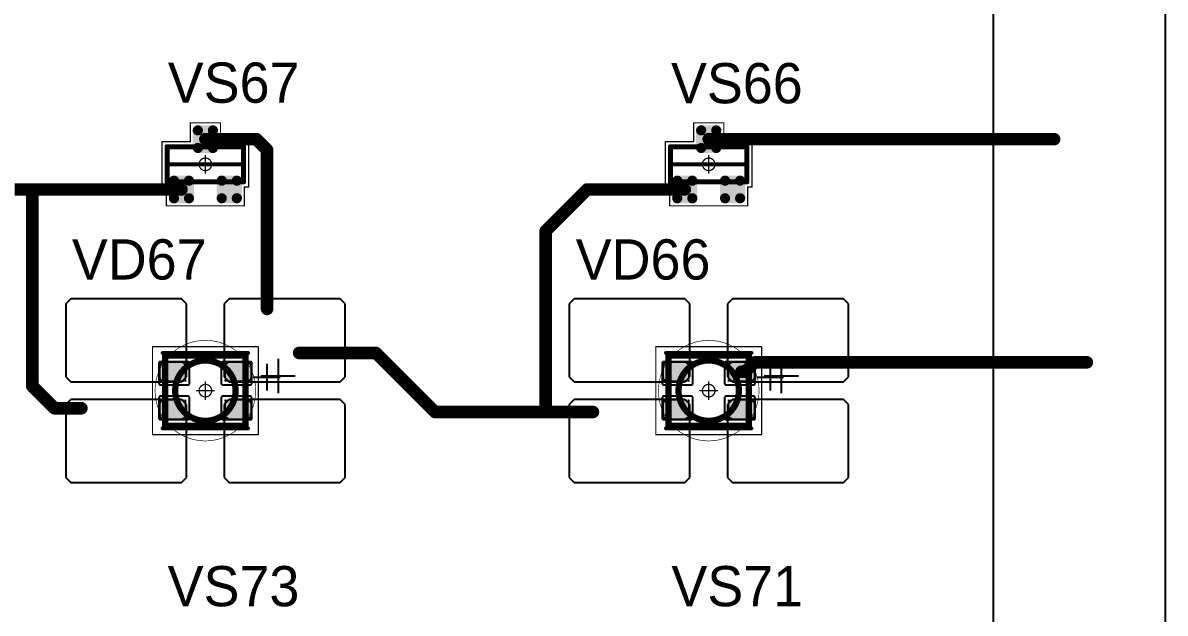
# Model space of a CAD drawing. Header units: millimetres. Extents: x 0 to 400, y 0 to 514.
# Drawn here: x 272.75 to 318.14, y 403.65 to 427.13 of the extents above; entities that cross this region are included whole.
import ezdxf

# ---------------------------------------------------------------- set-up
doc = ezdxf.new("R2010")
doc.units = ezdxf.units.MM
for name, color, linetype in [('Mechanical13', 56, 'Continuous'), ('Mechanical15', 56, 'Continuous'), ('Mechanical2', 216, 'Continuous'), ('TopLayer', 1, 'Continuous'), ('TopOverlay', 2, 'Continuous'), ('TopPaste', 8, 'Continuous'), ('TopSolder', 216, 'Continuous')]:
    doc.layers.add(name, color=color, linetype=linetype)

# ---------------------------------------------------------------- blocks, each defined once
blk = doc.blocks.new('SOT23_115')
at = {"layer": 'Mechanical13', "const_width": 0.2}
for points in [[(-0.7, 1.52), (0.7, 1.52)], [(-0.7, 1.52), (-0.7, -1.52)], [(0.7, 1.52), (0.7, -1.52)], [(-0.7, -1.52), (0.7, -1.52)]]:
    blk.add_lwpolyline(points, dxfattribs=at)
at = {"layer": 'Mechanical13', "const_width": 0.1}
for points in [[(-0.75, 1.52, 1), (-0.65, 1.52, 1)], [(-0.75, 1.52, 1), (-0.65, 1.52, 1)], [(0.65, 1.52, 1), (0.75, 1.52, 1)], [(0.65, 1.52, 1), (0.75, 1.52, 1)], [(-0.75, -1.52, 1), (-0.65, -1.52, 1)], [(-0.75, -1.52, 1), (-0.65, -1.52, 1)], [(0.65, -1.52, 1), (0.75, -1.52, 1)], [(0.65, -1.52, 1), (0.75, -1.52, 1)]]:
    blk.add_lwpolyline(points, format="xyb", close=True, dxfattribs=at)
at = {"layer": 'Mechanical15', "const_width": 0.05}
for points in [[(-1.65, 1.55), (-1.65, -1.55)], [(-1.65, 1.55), (-0.9, 1.55)], [(-0.9, 1.72), (-0.9, 1.55)], [(-0.9, 1.72), (0.9, 1.72)], [(0.9, 1.72), (0.9, 0.6)], [(0.9, 0.6), (1.65, 0.6)], [(1.65, 0.6), (1.65, -0.6)], [(-0.35, 0), (0.35, 0)], [(0, 0.35), (0, -0.35)], [(0.9, -0.6), (1.65, -0.6)], [(0.9, -0.6), (0.9, -1.72)], [(-1.65, -1.55), (-0.9, -1.55)], [(-0.9, -1.55), (-0.9, -1.72)], [(-0.9, -1.72), (0.9, -1.72)]]:
    blk.add_lwpolyline(points, dxfattribs=at)
at = {"layer": 'Mechanical15'}
for points, const_width in [([(-1.662, 1.55, 1), (-1.637, 1.55, 1)], 0.025), ([(-1.662, 1.55, 1), (-1.637, 1.55, 1)], 0.025), ([(-0.913, 1.72, 1), (-0.888, 1.72, 1)], 0.025), ([(-0.913, 1.72, 1), (-0.888, 1.72, 1)], 0.025), ([(-0.913, 1.55, 1), (-0.888, 1.55, 1)], 0.025), ([(-0.913, 1.55, 1), (-0.888, 1.55, 1)], 0.025), ([(0.888, 1.72, 1), (0.913, 1.72, 1)], 0.025), ([(0.888, 1.72, 1), (0.913, 1.72, 1)], 0.025), ([(0.888, 0.6, 1), (0.913, 0.6, 1)], 0.025), ([(0.888, 0.6, 1), (0.913, 0.6, 1)], 0.025), ([(1.637, 0.6, 1), (1.662, 0.6, 1)], 0.025), ([(1.637, 0.6, 1), (1.662, 0.6, 1)], 0.025), ([(-0.362, 0, 1), (-0.337, 0, 1)], 0.025), ([(0.25, 0, 1), (-0.25, 0, 1)], 0.05), ([(-0.262, 0, 1), (-0.238, 0, 1)], 0.025), ([(-0.012, 0.35, 1), (0.012, 0.35, 1)], 0.025), ([(0.238, 0, 1), (0.262, 0, 1)], 0.025), ([(0.337, 0, 1), (0.362, 0, 1)], 0.025), ([(-0.012, -0.35, 1), (0.012, -0.35, 1)], 0.025), ([(0.888, -0.6, 1), (0.913, -0.6, 1)], 0.025), ([(0.888, -0.6, 1), (0.913, -0.6, 1)], 0.025), ([(1.637, -0.6, 1), (1.662, -0.6, 1)], 0.025), ([(1.637, -0.6, 1), (1.662, -0.6, 1)], 0.025), ([(-1.662, -1.55, 1), (-1.637, -1.55, 1)], 0.025), ([(-1.662, -1.55, 1), (-1.637, -1.55, 1)], 0.025), ([(-0.913, -1.55, 1), (-0.888, -1.55, 1)], 0.025), ([(-0.913, -1.55, 1), (-0.888, -1.55, 1)], 0.025), ([(-0.913, -1.72, 1), (-0.888, -1.72, 1)], 0.025), ([(-0.913, -1.72, 1), (-0.888, -1.72, 1)], 0.025), ([(0.888, -1.72, 1), (0.913, -1.72, 1)], 0.025), ([(0.888, -1.72, 1), (0.913, -1.72, 1)], 0.025)]:
    blk.add_lwpolyline(points, format="xyb", close=True, dxfattribs=dict(at, const_width=const_width))
at = {"layer": 'TopLayer', "const_width": 0.1}
for points in [[(-1.4, 1.25, 1), (-1.3, 1.25, 1)], [(-0.7, 1.25, 1), (-0.6, 1.25, 1)], [(-1.4, 0.65, 1), (-1.3, 0.65, 1)], [(-0.7, 0.65, 1), (-0.6, 0.65, 1)], [(0.6, 0.3, 1), (0.7, 0.3, 1)], [(1.3, 0.3, 1), (1.4, 0.3, 1)], [(0.6, -0.3, 1), (0.7, -0.3, 1)], [(1.3, -0.3, 1), (1.4, -0.3, 1)], [(-1.4, -0.65, 1), (-1.3, -0.65, 1)], [(-0.7, -0.65, 1), (-0.6, -0.65, 1)], [(-1.4, -1.25, 1), (-1.3, -1.25, 1)], [(-0.7, -1.25, 1), (-0.6, -1.25, 1)]]:
    blk.add_lwpolyline(points, format="xyb", close=True, dxfattribs=at)
at = {"layer": 'TopLayer'}
for points in [[(-1.45, 1.25), (-1.45, 0.65), (-0.55, 1.25), (-0.55, 0.65)], [(-1.35, 1.35), (-1.35, 0.55), (-0.65, 1.35), (-0.65, 0.55)], [(0.55, 0.3), (0.55, -0.3), (1.45, 0.3), (1.45, -0.3)], [(0.65, 0.4), (0.65, -0.4), (1.35, 0.4), (1.35, -0.4)], [(-1.45, -0.65), (-1.45, -1.25), (-0.55, -0.65), (-0.55, -1.25)], [(-1.35, -0.55), (-1.35, -1.35), (-0.65, -0.55), (-0.65, -1.35)]]:
    blk.add_solid(points, dxfattribs=at)
at = {"layer": 'TopOverlay', "const_width": 0.15}
blk.add_lwpolyline([(0, 1.5), (0, -1.5)], dxfattribs=at)
at = {"layer": 'TopOverlay', "const_width": 0.075}
for points in [[(-0.038, 1.5, 1), (0.038, 1.5, 1)], [(-0.038, -1.5, 1), (0.038, -1.5, 1)]]:
    blk.add_lwpolyline(points, format="xyb", close=True, dxfattribs=at)
at = {"layer": 'TopPaste', "const_width": 0.075}
for points in [[(-1.387, 1.25, 1), (-1.313, 1.25, 1)], [(-0.687, 1.25, 1), (-0.613, 1.25, 1)], [(-1.387, 0.65, 1), (-1.313, 0.65, 1)], [(-0.687, 0.65, 1), (-0.613, 0.65, 1)], [(0.613, 0.3, 1), (0.687, 0.3, 1)], [(1.313, 0.3, 1), (1.387, 0.3, 1)], [(0.613, -0.3, 1), (0.687, -0.3, 1)], [(1.313, -0.3, 1), (1.387, -0.3, 1)], [(-1.387, -0.65, 1), (-1.313, -0.65, 1)], [(-0.687, -0.65, 1), (-0.613, -0.65, 1)], [(-1.387, -1.25, 1), (-1.313, -1.25, 1)], [(-0.687, -1.25, 1), (-0.613, -1.25, 1)]]:
    blk.add_lwpolyline(points, format="xyb", close=True, dxfattribs=at)
at = {"layer": 'TopPaste'}
for points in [[(-1.425, 1.25), (-1.425, 0.65), (-0.575, 1.25), (-0.575, 0.65)], [(-1.35, 1.325), (-1.35, 0.575), (-0.65, 1.325), (-0.65, 0.575)], [(0.575, 0.3), (0.575, -0.3), (1.425, 0.3), (1.425, -0.3)], [(0.65, 0.375), (0.65, -0.375), (1.35, 0.375), (1.35, -0.375)], [(-1.425, -0.65), (-1.425, -1.25), (-0.575, -0.65), (-0.575, -1.25)], [(-1.35, -0.575), (-1.35, -1.325), (-0.65, -0.575), (-0.65, -1.325)]]:
    blk.add_solid(points, dxfattribs=at)
at = {"layer": 'TopSolder', "const_width": 0.202}
for points in [[(-1.451, 1.25, 1), (-1.249, 1.25, 1)], [(-0.751, 1.25, 1), (-0.549, 1.25, 1)], [(-1.451, 0.65, 1), (-1.249, 0.65, 1)], [(-0.751, 0.65, 1), (-0.549, 0.65, 1)], [(0.549, 0.3, 1), (0.751, 0.3, 1)], [(1.249, 0.3, 1), (1.451, 0.3, 1)], [(-1.451, -0.65, 1), (-1.249, -0.65, 1)], [(-0.751, -0.65, 1), (-0.549, -0.65, 1)], [(0.549, -0.3, 1), (0.751, -0.3, 1)], [(1.249, -0.3, 1), (1.451, -0.3, 1)], [(-1.451, -1.25, 1), (-1.249, -1.25, 1)], [(-0.751, -1.25, 1), (-0.549, -1.25, 1)]]:
    blk.add_lwpolyline(points, format="xyb", close=True, dxfattribs=at)
at = {"layer": 'TopSolder'}
for points in [[(-1.35, 1.452), (-1.35, 0.448), (-0.65, 1.452), (-0.65, 0.448)], [(-1.552, 1.25), (-1.552, 0.65), (-0.448, 1.25), (-0.448, 0.65)], [(0.65, 0.502), (0.65, -0.502), (1.35, 0.502), (1.35, -0.502)], [(0.448, 0.3), (0.448, -0.3), (1.552, 0.3), (1.552, -0.3)], [(-1.35, -0.448), (-1.35, -1.452), (-0.65, -0.448), (-0.65, -1.452)], [(-1.552, -0.65), (-1.552, -1.25), (-0.448, -0.65), (-0.448, -1.25)]]:
    blk.add_solid(points, dxfattribs=at)
blk = doc.blocks.new('SOT23_116')
at = {"layer": 'Mechanical13', "const_width": 0.2}
for points in [[(-0.7, 1.52), (0.7, 1.52)], [(-0.7, 1.52), (-0.7, -1.52)], [(0.7, 1.52), (0.7, -1.52)], [(-0.7, -1.52), (0.7, -1.52)]]:
    blk.add_lwpolyline(points, dxfattribs=at)
at = {"layer": 'Mechanical13', "const_width": 0.1}
for points in [[(-0.75, 1.52, 1), (-0.65, 1.52, 1)], [(-0.75, 1.52, 1), (-0.65, 1.52, 1)], [(0.65, 1.52, 1), (0.75, 1.52, 1)], [(0.65, 1.52, 1), (0.75, 1.52, 1)], [(-0.75, -1.52, 1), (-0.65, -1.52, 1)], [(-0.75, -1.52, 1), (-0.65, -1.52, 1)], [(0.65, -1.52, 1), (0.75, -1.52, 1)], [(0.65, -1.52, 1), (0.75, -1.52, 1)]]:
    blk.add_lwpolyline(points, format="xyb", close=True, dxfattribs=at)
at = {"layer": 'Mechanical15', "const_width": 0.05}
for points in [[(-1.65, 1.55), (-1.65, -1.55)], [(-1.65, 1.55), (-0.9, 1.55)], [(-0.9, 1.72), (-0.9, 1.55)], [(-0.9, 1.72), (0.9, 1.72)], [(0.9, 1.72), (0.9, 0.6)], [(0.9, 0.6), (1.65, 0.6)], [(1.65, 0.6), (1.65, -0.6)], [(-0.35, 0), (0.35, 0)], [(0, 0.35), (0, -0.35)], [(0.9, -0.6), (1.65, -0.6)], [(0.9, -0.6), (0.9, -1.72)], [(-1.65, -1.55), (-0.9, -1.55)], [(-0.9, -1.55), (-0.9, -1.72)], [(-0.9, -1.72), (0.9, -1.72)]]:
    blk.add_lwpolyline(points, dxfattribs=at)
at = {"layer": 'Mechanical15'}
for points, const_width in [([(-1.662, 1.55, 1), (-1.637, 1.55, 1)], 0.025), ([(-1.662, 1.55, 1), (-1.637, 1.55, 1)], 0.025), ([(-0.913, 1.72, 1), (-0.888, 1.72, 1)], 0.025), ([(-0.913, 1.72, 1), (-0.888, 1.72, 1)], 0.025), ([(-0.913, 1.55, 1), (-0.888, 1.55, 1)], 0.025), ([(-0.913, 1.55, 1), (-0.888, 1.55, 1)], 0.025), ([(0.888, 1.72, 1), (0.913, 1.72, 1)], 0.025), ([(0.888, 1.72, 1), (0.913, 1.72, 1)], 0.025), ([(0.888, 0.6, 1), (0.913, 0.6, 1)], 0.025), ([(0.888, 0.6, 1), (0.913, 0.6, 1)], 0.025), ([(1.637, 0.6, 1), (1.662, 0.6, 1)], 0.025), ([(1.637, 0.6, 1), (1.662, 0.6, 1)], 0.025), ([(-0.362, 0, 1), (-0.337, 0, 1)], 0.025), ([(0.25, 0, 1), (-0.25, 0, 1)], 0.05), ([(-0.262, 0, 1), (-0.238, 0, 1)], 0.025), ([(-0.012, 0.35, 1), (0.012, 0.35, 1)], 0.025), ([(0.238, 0, 1), (0.262, 0, 1)], 0.025), ([(0.337, 0, 1), (0.362, 0, 1)], 0.025), ([(-0.012, -0.35, 1), (0.012, -0.35, 1)], 0.025), ([(0.888, -0.6, 1), (0.913, -0.6, 1)], 0.025), ([(0.888, -0.6, 1), (0.913, -0.6, 1)], 0.025), ([(1.637, -0.6, 1), (1.662, -0.6, 1)], 0.025), ([(1.637, -0.6, 1), (1.662, -0.6, 1)], 0.025), ([(-1.662, -1.55, 1), (-1.637, -1.55, 1)], 0.025), ([(-1.662, -1.55, 1), (-1.637, -1.55, 1)], 0.025), ([(-0.913, -1.55, 1), (-0.888, -1.55, 1)], 0.025), ([(-0.913, -1.55, 1), (-0.888, -1.55, 1)], 0.025), ([(-0.913, -1.72, 1), (-0.888, -1.72, 1)], 0.025), ([(-0.913, -1.72, 1), (-0.888, -1.72, 1)], 0.025), ([(0.888, -1.72, 1), (0.913, -1.72, 1)], 0.025), ([(0.888, -1.72, 1), (0.913, -1.72, 1)], 0.025)]:
    blk.add_lwpolyline(points, format="xyb", close=True, dxfattribs=dict(at, const_width=const_width))
at = {"layer": 'TopLayer', "const_width": 0.1}
for points in [[(-1.4, 1.25, 1), (-1.3, 1.25, 1)], [(-0.7, 1.25, 1), (-0.6, 1.25, 1)], [(-1.4, 0.65, 1), (-1.3, 0.65, 1)], [(-0.7, 0.65, 1), (-0.6, 0.65, 1)], [(0.6, 0.3, 1), (0.7, 0.3, 1)], [(1.3, 0.3, 1), (1.4, 0.3, 1)], [(0.6, -0.3, 1), (0.7, -0.3, 1)], [(1.3, -0.3, 1), (1.4, -0.3, 1)], [(-1.4, -0.65, 1), (-1.3, -0.65, 1)], [(-0.7, -0.65, 1), (-0.6, -0.65, 1)], [(-1.4, -1.25, 1), (-1.3, -1.25, 1)], [(-0.7, -1.25, 1), (-0.6, -1.25, 1)]]:
    blk.add_lwpolyline(points, format="xyb", close=True, dxfattribs=at)
at = {"layer": 'TopLayer'}
for points in [[(-1.45, 1.25), (-1.45, 0.65), (-0.55, 1.25), (-0.55, 0.65)], [(-1.35, 1.35), (-1.35, 0.55), (-0.65, 1.35), (-0.65, 0.55)], [(0.55, 0.3), (0.55, -0.3), (1.45, 0.3), (1.45, -0.3)], [(0.65, 0.4), (0.65, -0.4), (1.35, 0.4), (1.35, -0.4)], [(-1.45, -0.65), (-1.45, -1.25), (-0.55, -0.65), (-0.55, -1.25)], [(-1.35, -0.55), (-1.35, -1.35), (-0.65, -0.55), (-0.65, -1.35)]]:
    blk.add_solid(points, dxfattribs=at)
at = {"layer": 'TopOverlay', "const_width": 0.15}
blk.add_lwpolyline([(0, 1.5), (0, -1.5)], dxfattribs=at)
at = {"layer": 'TopOverlay', "const_width": 0.075}
for points in [[(-0.038, 1.5, 1), (0.038, 1.5, 1)], [(-0.038, -1.5, 1), (0.038, -1.5, 1)]]:
    blk.add_lwpolyline(points, format="xyb", close=True, dxfattribs=at)
at = {"layer": 'TopPaste', "const_width": 0.075}
for points in [[(-1.387, 1.25, 1), (-1.313, 1.25, 1)], [(-0.687, 1.25, 1), (-0.613, 1.25, 1)], [(-1.387, 0.65, 1), (-1.313, 0.65, 1)], [(-0.687, 0.65, 1), (-0.613, 0.65, 1)], [(0.613, 0.3, 1), (0.687, 0.3, 1)], [(1.313, 0.3, 1), (1.387, 0.3, 1)], [(0.613, -0.3, 1), (0.687, -0.3, 1)], [(1.313, -0.3, 1), (1.387, -0.3, 1)], [(-1.387, -0.65, 1), (-1.313, -0.65, 1)], [(-0.687, -0.65, 1), (-0.613, -0.65, 1)], [(-1.387, -1.25, 1), (-1.313, -1.25, 1)], [(-0.687, -1.25, 1), (-0.613, -1.25, 1)]]:
    blk.add_lwpolyline(points, format="xyb", close=True, dxfattribs=at)
at = {"layer": 'TopPaste'}
for points in [[(-1.425, 1.25), (-1.425, 0.65), (-0.575, 1.25), (-0.575, 0.65)], [(-1.35, 1.325), (-1.35, 0.575), (-0.65, 1.325), (-0.65, 0.575)], [(0.575, 0.3), (0.575, -0.3), (1.425, 0.3), (1.425, -0.3)], [(0.65, 0.375), (0.65, -0.375), (1.35, 0.375), (1.35, -0.375)], [(-1.425, -0.65), (-1.425, -1.25), (-0.575, -0.65), (-0.575, -1.25)], [(-1.35, -0.575), (-1.35, -1.325), (-0.65, -0.575), (-0.65, -1.325)]]:
    blk.add_solid(points, dxfattribs=at)
at = {"layer": 'TopSolder', "const_width": 0.202}
for points in [[(-1.451, 1.25, 1), (-1.249, 1.25, 1)], [(-0.751, 1.25, 1), (-0.549, 1.25, 1)], [(-1.451, 0.65, 1), (-1.249, 0.65, 1)], [(-0.751, 0.65, 1), (-0.549, 0.65, 1)], [(0.549, 0.3, 1), (0.751, 0.3, 1)], [(1.249, 0.3, 1), (1.451, 0.3, 1)], [(-1.451, -0.65, 1), (-1.249, -0.65, 1)], [(-0.751, -0.65, 1), (-0.549, -0.65, 1)], [(0.549, -0.3, 1), (0.751, -0.3, 1)], [(1.249, -0.3, 1), (1.451, -0.3, 1)], [(-1.451, -1.25, 1), (-1.249, -1.25, 1)], [(-0.751, -1.25, 1), (-0.549, -1.25, 1)]]:
    blk.add_lwpolyline(points, format="xyb", close=True, dxfattribs=at)
at = {"layer": 'TopSolder'}
for points in [[(-1.35, 1.452), (-1.35, 0.448), (-0.65, 1.452), (-0.65, 0.448)], [(-1.552, 1.25), (-1.552, 0.65), (-0.448, 1.25), (-0.448, 0.65)], [(0.65, 0.502), (0.65, -0.502), (1.35, 0.502), (1.35, -0.502)], [(0.448, 0.3), (0.448, -0.3), (1.552, 0.3), (1.552, -0.3)], [(-1.35, -0.448), (-1.35, -1.452), (-0.65, -0.448), (-0.65, -1.452)], [(-1.552, -0.65), (-1.552, -1.25), (-0.448, -0.65), (-0.448, -1.25)]]:
    blk.add_solid(points, dxfattribs=at)
blk = doc.blocks.new('E65F_288')
at = {"layer": 'Mechanical13'}
for p, q in [((2.441, 1.071), (2.441, 0)), ((1.905, 0.536), (2.976, 0.536))]:
    blk.add_line(p, q, dxfattribs=at)
at = {"layer": 'Mechanical13', "const_width": 0.25}
for points in [[(-1.6, -1.4), (-1.6, 1.4)], [(-1.6, 1.4), (1.6, 1.4)], [(1.6, -1.4), (1.6, 1.4)], [(-1.6, -1.4), (1.6, -1.4)]]:
    blk.add_lwpolyline(points, dxfattribs=at)
at = {"layer": 'Mechanical13'}
for points, const_width in [([(-1.663, 1.4, 1), (-1.538, 1.4, 1)], 0.125), ([(-1.663, 1.4, 1), (-1.538, 1.4, 1)], 0.125), ([(1.537, 1.4, 1), (1.662, 1.4, 1)], 0.125), ([(1.537, 1.4, 1), (1.662, 1.4, 1)], 0.125), ([(1.2, 0, 1), (-1.2, 0, 1)], 0.25), ([(-1.263, 0, 1), (-1.138, 0, 1)], 0.125), ([(1.137, 0, 1), (1.262, 0, 1)], 0.125), ([(-1.663, -1.4, 1), (-1.538, -1.4, 1)], 0.125), ([(-1.663, -1.4, 1), (-1.538, -1.4, 1)], 0.125), ([(1.537, -1.4, 1), (1.662, -1.4, 1)], 0.125), ([(1.537, -1.4, 1), (1.662, -1.4, 1)], 0.125)]:
    blk.add_lwpolyline(points, format="xyb", close=True, dxfattribs=dict(at, const_width=const_width))
at = {"layer": 'Mechanical15', "const_width": 0.05}
for points in [[(-2.1, 1.75), (2.1, 1.75)], [(-2.1, -1.75), (-2.1, 1.75)], [(2.1, -1.75), (2.1, 1.75)], [(-0.35, 0), (0.35, 0)], [(-0.35, 0), (0.35, 0)], [(0, -0.35), (0, 0.35)], [(0, -0.35), (0, 0.35)], [(-2.1, -1.75), (2.1, -1.75)]]:
    blk.add_lwpolyline(points, dxfattribs=at)
at = {"layer": 'Mechanical15'}
for points, const_width in [([(-2.113, 1.75, 1), (-2.088, 1.75, 1)], 0.025), ([(-2.113, 1.75, 1), (-2.088, 1.75, 1)], 0.025), ([(2.087, 1.75, 1), (2.112, 1.75, 1)], 0.025), ([(2.087, 1.75, 1), (2.112, 1.75, 1)], 0.025), ([(-0.363, 0, 1), (-0.338, 0, 1)], 0.025), ([(-0.363, 0, 1), (-0.338, 0, 1)], 0.025), ([(0.25, 0, 1), (-0.25, 0, 1)], 0.05), ([(0.25, 0, 1), (-0.25, 0, 1)], 0.05), ([(-0.263, 0, 1), (-0.238, 0, 1)], 0.025), ([(-0.263, 0, 1), (-0.238, 0, 1)], 0.025), ([(-0.013, 0.35, 1), (0.012, 0.35, 1)], 0.025), ([(-0.013, 0.35, 1), (0.012, 0.35, 1)], 0.025), ([(0.237, 0, 1), (0.262, 0, 1)], 0.025), ([(0.237, 0, 1), (0.262, 0, 1)], 0.025), ([(0.337, 0, 1), (0.362, 0, 1)], 0.025), ([(0.337, 0, 1), (0.362, 0, 1)], 0.025), ([(-0.013, -0.35, 1), (0.012, -0.35, 1)], 0.025), ([(-0.013, -0.35, 1), (0.012, -0.35, 1)], 0.025), ([(-2.113, -1.75, 1), (-2.088, -1.75, 1)], 0.025), ([(-2.113, -1.75, 1), (-2.088, -1.75, 1)], 0.025), ([(2.087, -1.75, 1), (2.112, -1.75, 1)], 0.025), ([(2.087, -1.75, 1), (2.112, -1.75, 1)], 0.025)]:
    blk.add_lwpolyline(points, format="xyb", close=True, dxfattribs=dict(at, const_width=const_width))
at = {"layer": 'TopLayer'}
for p, q in [((-5.35, 3.65), (-5.55, 3.45)), ((-0.95, 3.65), (-5.35, 3.65)), ((-5.35, 3.65), (-5.35, 3.65)), ((-0.75, 3.45), (-0.95, 3.65)), ((0.95, 3.65), (0.75, 3.45)), ((5.35, 3.65), (0.95, 3.65)), ((0.95, 3.65), (0.95, 3.65)), ((5.55, 3.45), (5.35, 3.65)), ((-5.55, 3.45), (-5.55, 3.45)), ((-5.55, 3.45), (-5.55, 0.55)), ((-0.75, 0.55), (-0.75, 3.45)), ((0.75, 3.45), (0.75, 3.45)), ((0.75, 3.45), (0.75, 0.55)), ((5.55, 0.55), (5.55, 3.45)), ((-5.55, 0.55), (-5.35, 0.35)), ((-0.95, 0.35), (-0.75, 0.55)), ((0.75, 0.55), (0.95, 0.35)), ((5.35, 0.35), (5.55, 0.55)), ((-5.35, 0.35), (-0.95, 0.35)), ((0.95, 0.35), (5.35, 0.35)), ((-5.35, -0.35), (-5.55, -0.55)), ((-0.95, -0.35), (-5.35, -0.35)), ((-5.35, -0.35), (-5.35, -0.35)), ((-0.75, -0.55), (-0.95, -0.35)), ((0.95, -0.35), (0.75, -0.55)), ((5.35, -0.35), (0.95, -0.35)), ((0.95, -0.35), (0.95, -0.35)), ((5.55, -0.55), (5.35, -0.35)), ((-5.55, -0.55), (-5.55, -0.55)), ((-5.55, -0.55), (-5.55, -3.45)), ((-0.75, -3.45), (-0.75, -0.55)), ((0.75, -0.55), (0.75, -0.55)), ((0.75, -0.55), (0.75, -3.45)), ((5.55, -3.45), (5.55, -0.55)), ((-5.55, -3.45), (-5.35, -3.65)), ((-0.95, -3.65), (-0.75, -3.45)), ((0.75, -3.45), (0.95, -3.65)), ((5.35, -3.65), (5.55, -3.45)), ((-5.35, -3.65), (-0.95, -3.65)), ((0.95, -3.65), (5.35, -3.65))]:
    blk.add_line(p, q, dxfattribs=at)
at = {"layer": 'TopLayer', "const_width": 0.04}
for points in [[(-1.83, 1.11, 1), (-1.79, 1.11, 1)], [(-0.81, 1.11, 1), (-0.77, 1.11, 1)], [(0.77, 1.11, 1), (0.81, 1.11, 1)], [(1.79, 1.11, 1), (1.83, 1.11, 1)], [(-1.83, 0.39, 1), (-1.79, 0.39, 1)], [(-0.81, 0.39, 1), (-0.77, 0.39, 1)], [(0.77, 0.39, 1), (0.81, 0.39, 1)], [(1.79, 0.39, 1), (1.83, 0.39, 1)], [(-1.83, -0.39, 1), (-1.79, -0.39, 1)], [(-0.81, -0.39, 1), (-0.77, -0.39, 1)], [(0.77, -0.39, 1), (0.81, -0.39, 1)], [(1.79, -0.39, 1), (1.83, -0.39, 1)], [(-1.83, -1.11, 1), (-1.79, -1.11, 1)], [(-0.81, -1.11, 1), (-0.77, -1.11, 1)], [(0.77, -1.11, 1), (0.81, -1.11, 1)], [(1.79, -1.11, 1), (1.83, -1.11, 1)]]:
    blk.add_lwpolyline(points, format="xyb", close=True, dxfattribs=at)
at = {"layer": 'TopLayer'}
for points in [[(-1.85, 1.11), (-1.85, 0.39), (-0.75, 1.11), (-0.75, 0.39)], [(-1.81, 1.15), (-1.81, 0.35), (-0.79, 1.15), (-0.79, 0.35)], [(0.75, 1.11), (0.75, 0.39), (1.85, 1.11), (1.85, 0.39)], [(0.79, 1.15), (0.79, 0.35), (1.81, 1.15), (1.81, 0.35)], [(-1.85, -0.39), (-1.85, -1.11), (-0.75, -0.39), (-0.75, -1.11)], [(-1.81, -0.35), (-1.81, -1.15), (-0.79, -0.35), (-0.79, -1.15)], [(0.75, -0.39), (0.75, -1.11), (1.85, -0.39), (1.85, -1.11)], [(0.79, -0.35), (0.79, -1.15), (1.81, -0.35), (1.81, -1.15)]]:
    blk.add_solid(points, dxfattribs=at)
at = {"layer": 'TopOverlay'}
for p, q in [((2.886, 1.271), (2.886, -0.1)), ((2.2, 0.586), (3.571, 0.586))]:
    blk.add_line(p, q, dxfattribs=at)
at = {"layer": 'TopOverlay', "const_width": 0.15}
for points in [[(-1.7, 1.5), (1.7, 1.5)], [(-1.7, -1.5), (1.7, -1.5)]]:
    blk.add_lwpolyline(points, dxfattribs=at)
at = {"layer": 'TopOverlay', "const_width": 0.075}
for points in [[(-1.738, 1.5, 1), (-1.663, 1.5, 1)], [(1.662, 1.5, 1), (1.737, 1.5, 1)], [(-1.738, -1.5, 1), (-1.663, -1.5, 1)], [(1.662, -1.5, 1), (1.737, -1.5, 1)]]:
    blk.add_lwpolyline(points, format="xyb", close=True, dxfattribs=at)
at = {"layer": 'TopPaste'}
for p, q in [((-1.814, 1.011), (-1.829, 0.938)), ((-1.829, 0.938), (-1.829, 0.563)), ((-1.773, 1.073), (-1.814, 1.011)), ((-1.711, 1.114), (-1.773, 1.073)), ((-1.638, 1.129), (-1.711, 1.114)), ((-0.963, 1.129), (-1.638, 1.129)), ((-0.889, 1.114), (-0.963, 1.129)), ((-0.827, 1.073), (-0.889, 1.114)), ((-0.786, 1.011), (-0.827, 1.073)), ((-0.771, 0.938), (-0.786, 1.011)), ((-0.771, 0.563), (-0.771, 0.938)), ((0.786, 1.011), (0.771, 0.938)), ((0.771, 0.938), (0.771, 0.563)), ((0.827, 1.073), (0.786, 1.011)), ((0.889, 1.114), (0.827, 1.073)), ((0.962, 1.129), (0.889, 1.114)), ((1.637, 1.129), (0.962, 1.129)), ((1.711, 1.114), (1.637, 1.129)), ((1.773, 1.073), (1.711, 1.114)), ((1.814, 1.011), (1.773, 1.073)), ((1.829, 0.938), (1.814, 1.011)), ((1.829, 0.563), (1.829, 0.938)), ((-1.829, 0.563), (-1.814, 0.489)), ((-1.814, 0.489), (-1.773, 0.427)), ((-0.827, 0.427), (-0.786, 0.489)), ((-0.786, 0.489), (-0.771, 0.563)), ((0.771, 0.563), (0.786, 0.489)), ((0.786, 0.489), (0.827, 0.427)), ((1.773, 0.427), (1.814, 0.489)), ((1.814, 0.489), (1.829, 0.563)), ((-1.773, 0.427), (-1.711, 0.386)), ((-1.711, 0.386), (-1.638, 0.371)), ((-1.638, 0.371), (-0.963, 0.371)), ((-0.963, 0.371), (-0.889, 0.386)), ((-0.889, 0.386), (-0.827, 0.427)), ((0.827, 0.427), (0.889, 0.386)), ((0.889, 0.386), (0.962, 0.371)), ((0.962, 0.371), (1.637, 0.371)), ((1.637, 0.371), (1.711, 0.386)), ((1.711, 0.386), (1.773, 0.427)), ((-1.773, -0.427), (-1.814, -0.489)), ((-1.711, -0.386), (-1.773, -0.427)), ((-1.638, -0.371), (-1.711, -0.386)), ((-0.963, -0.371), (-1.638, -0.371)), ((-0.889, -0.386), (-0.963, -0.371)), ((-0.827, -0.427), (-0.889, -0.386)), ((-0.786, -0.489), (-0.827, -0.427)), ((0.827, -0.427), (0.786, -0.489)), ((0.889, -0.386), (0.827, -0.427)), ((0.962, -0.371), (0.889, -0.386)), ((1.637, -0.371), (0.962, -0.371)), ((1.711, -0.386), (1.637, -0.371)), ((1.773, -0.427), (1.711, -0.386)), ((1.814, -0.489), (1.773, -0.427)), ((-1.814, -0.489), (-1.829, -0.563)), ((-1.829, -0.563), (-1.829, -0.938)), ((-0.771, -0.563), (-0.786, -0.489)), ((-0.771, -0.938), (-0.771, -0.563)), ((0.786, -0.489), (0.771, -0.563)), ((0.771, -0.563), (0.771, -0.938)), ((1.829, -0.563), (1.814, -0.489)), ((1.829, -0.938), (1.829, -0.563)), ((-1.829, -0.938), (-1.814, -1.011)), ((-1.814, -1.011), (-1.773, -1.073)), ((-1.773, -1.073), (-1.711, -1.114)), ((-1.711, -1.114), (-1.638, -1.129)), ((-1.638, -1.129), (-0.963, -1.129)), ((-0.963, -1.129), (-0.889, -1.114)), ((-0.889, -1.114), (-0.827, -1.073)), ((-0.827, -1.073), (-0.786, -1.011)), ((-0.786, -1.011), (-0.771, -0.938)), ((0.771, -0.938), (0.786, -1.011)), ((0.786, -1.011), (0.827, -1.073)), ((0.827, -1.073), (0.889, -1.114)), ((0.889, -1.114), (0.962, -1.129)), ((0.962, -1.129), (1.637, -1.129)), ((1.637, -1.129), (1.711, -1.114)), ((1.711, -1.114), (1.773, -1.073)), ((1.773, -1.073), (1.814, -1.011)), ((1.814, -1.011), (1.829, -0.938))]:
    blk.add_line(p, q, dxfattribs=at)
at = {"layer": 'TopSolder'}
for p, q in [((-1.842, 1.129), (-1.85, 1.111)), ((-1.85, 1.111), (-1.85, 1.101)), ((-1.85, 1.101), (-1.85, 1.101)), ((-1.85, 1.101), (-1.85, 0.301)), ((-1.828, 1.143), (-1.842, 1.129)), ((-1.81, 1.151), (-1.828, 1.143)), ((-1.8, 1.151), (-1.81, 1.151)), ((-0.7, 1.151), (-1.8, 1.151)), ((-0.685, 1.151), (-0.7, 1.151)), ((-0.7, 1.151), (-0.7, 1.151)), ((-0.658, 1.139), (-0.685, 1.151)), ((-0.636, 1.118), (-0.658, 1.139)), ((-0.625, 1.09), (-0.636, 1.118)), ((-0.625, 1.076), (-0.625, 1.09)), ((-0.625, 0.301), (-0.625, 1.076)), ((0.636, 1.118), (0.625, 1.09)), ((0.625, 1.09), (0.625, 1.076)), ((0.625, 1.076), (0.625, 1.076)), ((0.625, 1.076), (0.625, 0.301)), ((0.657, 1.139), (0.636, 1.118)), ((0.685, 1.151), (0.657, 1.139)), ((0.7, 1.151), (0.685, 1.151)), ((1.8, 1.151), (0.7, 1.151)), ((1.81, 1.151), (1.8, 1.151)), ((1.8, 1.151), (1.8, 1.151)), ((1.828, 1.143), (1.81, 1.151)), ((1.842, 1.129), (1.828, 1.143)), ((1.85, 1.111), (1.842, 1.129)), ((1.85, 1.101), (1.85, 1.111)), ((1.85, 0.301), (1.85, 1.101)), ((-1.85, 0.301), (-1.85, 0.286)), ((-1.85, 0.286), (-1.839, 0.258)), ((-1.839, 0.258), (-1.818, 0.237)), ((-1.818, 0.237), (-1.79, 0.226)), ((-1.79, 0.226), (-1.775, 0.226)), ((-1.775, 0.226), (-1.775, 0.226)), ((-1.775, 0.226), (-0.7, 0.226)), ((-0.7, 0.226), (-0.685, 0.226)), ((-0.685, 0.226), (-0.658, 0.237)), ((-0.658, 0.237), (-0.636, 0.258)), ((-0.636, 0.258), (-0.625, 0.286)), ((-0.625, 0.286), (-0.625, 0.301)), ((-0.625, 0.301), (-0.625, 0.301)), ((0.625, 0.301), (0.625, 0.286)), ((0.625, 0.286), (0.636, 0.258)), ((0.636, 0.258), (0.657, 0.237)), ((0.657, 0.237), (0.685, 0.226)), ((0.685, 0.226), (0.7, 0.226)), ((0.7, 0.226), (0.7, 0.226)), ((0.7, 0.226), (1.775, 0.226)), ((1.775, 0.226), (1.79, 0.226)), ((1.79, 0.226), (1.817, 0.237)), ((1.817, 0.237), (1.839, 0.258)), ((1.839, 0.258), (1.85, 0.286)), ((1.85, 0.286), (1.85, 0.301)), ((1.85, 0.301), (1.85, 0.301)), ((-1.839, -0.257), (-1.85, -0.285)), ((-1.85, -0.285), (-1.85, -0.299)), ((-1.85, -0.299), (-1.85, -0.299)), ((-1.85, -0.299), (-1.85, -1.099)), ((-1.818, -0.236), (-1.839, -0.257)), ((-1.79, -0.224), (-1.818, -0.236)), ((-1.775, -0.224), (-1.79, -0.224)), ((-0.7, -0.224), (-1.775, -0.224)), ((-0.685, -0.224), (-0.7, -0.224)), ((-0.7, -0.224), (-0.7, -0.224)), ((-0.658, -0.236), (-0.685, -0.224)), ((-0.636, -0.257), (-0.658, -0.236)), ((-0.625, -0.285), (-0.636, -0.257)), ((-0.625, -0.299), (-0.625, -0.285)), ((-0.625, -1.074), (-0.625, -0.299)), ((0.636, -0.257), (0.625, -0.285)), ((0.625, -0.285), (0.625, -0.299)), ((0.625, -0.299), (0.625, -0.299)), ((0.625, -0.299), (0.625, -1.074)), ((0.657, -0.236), (0.636, -0.257)), ((0.685, -0.224), (0.657, -0.236)), ((0.7, -0.224), (0.685, -0.224)), ((1.775, -0.224), (0.7, -0.224)), ((1.79, -0.224), (1.775, -0.224)), ((1.775, -0.224), (1.775, -0.224)), ((1.817, -0.236), (1.79, -0.224)), ((1.839, -0.257), (1.817, -0.236)), ((1.85, -0.285), (1.839, -0.257)), ((1.85, -0.299), (1.85, -0.285)), ((1.85, -1.099), (1.85, -0.299)), ((-1.85, -1.099), (-1.85, -1.109)), ((-1.85, -1.109), (-1.842, -1.128)), ((-1.842, -1.128), (-1.828, -1.142)), ((-1.828, -1.142), (-1.81, -1.149)), ((-1.81, -1.149), (-1.8, -1.149)), ((-1.8, -1.149), (-0.7, -1.149)), ((-1.8, -1.149), (-1.8, -1.149)), ((-0.7, -1.149), (-0.685, -1.149)), ((-0.685, -1.149), (-0.658, -1.138)), ((-0.658, -1.138), (-0.636, -1.117)), ((-0.636, -1.117), (-0.625, -1.089)), ((-0.625, -1.089), (-0.625, -1.074)), ((-0.625, -1.074), (-0.625, -1.074)), ((0.625, -1.074), (0.625, -1.089)), ((0.625, -1.089), (0.636, -1.117)), ((0.636, -1.117), (0.657, -1.138)), ((0.657, -1.138), (0.685, -1.149)), ((0.685, -1.149), (0.7, -1.149)), ((0.7, -1.149), (1.8, -1.149)), ((0.7, -1.149), (0.7, -1.149)), ((1.8, -1.149), (1.81, -1.149)), ((1.81, -1.149), (1.828, -1.142)), ((1.828, -1.142), (1.842, -1.128)), ((1.842, -1.128), (1.85, -1.109)), ((1.85, -1.109), (1.85, -1.099)), ((1.85, -1.099), (1.85, -1.099))]:
    blk.add_line(p, q, dxfattribs=at)
blk = doc.blocks.new('E65F_289')
at = {"layer": 'Mechanical13'}
for p, q in [((2.441, 1.071), (2.441, 0)), ((1.905, 0.536), (2.976, 0.536))]:
    blk.add_line(p, q, dxfattribs=at)
at = {"layer": 'Mechanical13', "const_width": 0.25}
for points in [[(-1.6, -1.4), (-1.6, 1.4)], [(-1.6, 1.4), (1.6, 1.4)], [(1.6, -1.4), (1.6, 1.4)], [(-1.6, -1.4), (1.6, -1.4)]]:
    blk.add_lwpolyline(points, dxfattribs=at)
at = {"layer": 'Mechanical13'}
for points, const_width in [([(-1.663, 1.4, 1), (-1.538, 1.4, 1)], 0.125), ([(-1.663, 1.4, 1), (-1.538, 1.4, 1)], 0.125), ([(1.537, 1.4, 1), (1.662, 1.4, 1)], 0.125), ([(1.537, 1.4, 1), (1.662, 1.4, 1)], 0.125), ([(1.2, 0, 1), (-1.2, 0, 1)], 0.25), ([(-1.263, 0, 1), (-1.138, 0, 1)], 0.125), ([(1.137, 0, 1), (1.262, 0, 1)], 0.125), ([(-1.663, -1.4, 1), (-1.538, -1.4, 1)], 0.125), ([(-1.663, -1.4, 1), (-1.538, -1.4, 1)], 0.125), ([(1.537, -1.4, 1), (1.662, -1.4, 1)], 0.125), ([(1.537, -1.4, 1), (1.662, -1.4, 1)], 0.125)]:
    blk.add_lwpolyline(points, format="xyb", close=True, dxfattribs=dict(at, const_width=const_width))
at = {"layer": 'Mechanical15', "const_width": 0.05}
for points in [[(-2.1, 1.75), (2.1, 1.75)], [(-2.1, -1.75), (-2.1, 1.75)], [(2.1, -1.75), (2.1, 1.75)], [(-0.35, 0), (0.35, 0)], [(-0.35, 0), (0.35, 0)], [(0, -0.35), (0, 0.35)], [(0, -0.35), (0, 0.35)], [(-2.1, -1.75), (2.1, -1.75)]]:
    blk.add_lwpolyline(points, dxfattribs=at)
at = {"layer": 'Mechanical15'}
for points, const_width in [([(-2.113, 1.75, 1), (-2.088, 1.75, 1)], 0.025), ([(-2.113, 1.75, 1), (-2.088, 1.75, 1)], 0.025), ([(2.087, 1.75, 1), (2.112, 1.75, 1)], 0.025), ([(2.087, 1.75, 1), (2.112, 1.75, 1)], 0.025), ([(-0.363, 0, 1), (-0.338, 0, 1)], 0.025), ([(-0.363, 0, 1), (-0.338, 0, 1)], 0.025), ([(0.25, 0, 1), (-0.25, 0, 1)], 0.05), ([(0.25, 0, 1), (-0.25, 0, 1)], 0.05), ([(-0.263, 0, 1), (-0.238, 0, 1)], 0.025), ([(-0.263, 0, 1), (-0.238, 0, 1)], 0.025), ([(-0.013, 0.35, 1), (0.012, 0.35, 1)], 0.025), ([(-0.013, 0.35, 1), (0.012, 0.35, 1)], 0.025), ([(0.237, 0, 1), (0.262, 0, 1)], 0.025), ([(0.237, 0, 1), (0.262, 0, 1)], 0.025), ([(0.337, 0, 1), (0.362, 0, 1)], 0.025), ([(0.337, 0, 1), (0.362, 0, 1)], 0.025), ([(-0.013, -0.35, 1), (0.012, -0.35, 1)], 0.025), ([(-0.013, -0.35, 1), (0.012, -0.35, 1)], 0.025), ([(-2.113, -1.75, 1), (-2.088, -1.75, 1)], 0.025), ([(-2.113, -1.75, 1), (-2.088, -1.75, 1)], 0.025), ([(2.087, -1.75, 1), (2.112, -1.75, 1)], 0.025), ([(2.087, -1.75, 1), (2.112, -1.75, 1)], 0.025)]:
    blk.add_lwpolyline(points, format="xyb", close=True, dxfattribs=dict(at, const_width=const_width))
at = {"layer": 'TopLayer'}
for p, q in [((-5.35, 3.65), (-5.55, 3.45)), ((-0.95, 3.65), (-5.35, 3.65)), ((-5.35, 3.65), (-5.35, 3.65)), ((-0.75, 3.45), (-0.95, 3.65)), ((0.95, 3.65), (0.75, 3.45)), ((5.35, 3.65), (0.95, 3.65)), ((0.95, 3.65), (0.95, 3.65)), ((5.55, 3.45), (5.35, 3.65)), ((-5.55, 3.45), (-5.55, 3.45)), ((-5.55, 3.45), (-5.55, 0.55)), ((-0.75, 0.55), (-0.75, 3.45)), ((0.75, 3.45), (0.75, 3.45)), ((0.75, 3.45), (0.75, 0.55)), ((5.55, 0.55), (5.55, 3.45)), ((-5.55, 0.55), (-5.35, 0.35)), ((-0.95, 0.35), (-0.75, 0.55)), ((0.75, 0.55), (0.95, 0.35)), ((5.35, 0.35), (5.55, 0.55)), ((-5.35, 0.35), (-0.95, 0.35)), ((0.95, 0.35), (5.35, 0.35)), ((-5.35, -0.35), (-5.55, -0.55)), ((-0.95, -0.35), (-5.35, -0.35)), ((-5.35, -0.35), (-5.35, -0.35)), ((-0.75, -0.55), (-0.95, -0.35)), ((0.95, -0.35), (0.75, -0.55)), ((5.35, -0.35), (0.95, -0.35)), ((0.95, -0.35), (0.95, -0.35)), ((5.55, -0.55), (5.35, -0.35)), ((-5.55, -0.55), (-5.55, -0.55)), ((-5.55, -0.55), (-5.55, -3.45)), ((-0.75, -3.45), (-0.75, -0.55)), ((0.75, -0.55), (0.75, -0.55)), ((0.75, -0.55), (0.75, -3.45)), ((5.55, -3.45), (5.55, -0.55)), ((-5.55, -3.45), (-5.35, -3.65)), ((-0.95, -3.65), (-0.75, -3.45)), ((0.75, -3.45), (0.95, -3.65)), ((5.35, -3.65), (5.55, -3.45)), ((-5.35, -3.65), (-0.95, -3.65)), ((0.95, -3.65), (5.35, -3.65))]:
    blk.add_line(p, q, dxfattribs=at)
at = {"layer": 'TopLayer', "const_width": 0.04}
for points in [[(-1.83, 1.11, 1), (-1.79, 1.11, 1)], [(-0.81, 1.11, 1), (-0.77, 1.11, 1)], [(0.77, 1.11, 1), (0.81, 1.11, 1)], [(1.79, 1.11, 1), (1.83, 1.11, 1)], [(-1.83, 0.39, 1), (-1.79, 0.39, 1)], [(-0.81, 0.39, 1), (-0.77, 0.39, 1)], [(0.77, 0.39, 1), (0.81, 0.39, 1)], [(1.79, 0.39, 1), (1.83, 0.39, 1)], [(-1.83, -0.39, 1), (-1.79, -0.39, 1)], [(-0.81, -0.39, 1), (-0.77, -0.39, 1)], [(0.77, -0.39, 1), (0.81, -0.39, 1)], [(1.79, -0.39, 1), (1.83, -0.39, 1)], [(-1.83, -1.11, 1), (-1.79, -1.11, 1)], [(-0.81, -1.11, 1), (-0.77, -1.11, 1)], [(0.77, -1.11, 1), (0.81, -1.11, 1)], [(1.79, -1.11, 1), (1.83, -1.11, 1)]]:
    blk.add_lwpolyline(points, format="xyb", close=True, dxfattribs=at)
at = {"layer": 'TopLayer'}
for points in [[(-1.85, 1.11), (-1.85, 0.39), (-0.75, 1.11), (-0.75, 0.39)], [(-1.81, 1.15), (-1.81, 0.35), (-0.79, 1.15), (-0.79, 0.35)], [(0.75, 1.11), (0.75, 0.39), (1.85, 1.11), (1.85, 0.39)], [(0.79, 1.15), (0.79, 0.35), (1.81, 1.15), (1.81, 0.35)], [(-1.85, -0.39), (-1.85, -1.11), (-0.75, -0.39), (-0.75, -1.11)], [(-1.81, -0.35), (-1.81, -1.15), (-0.79, -0.35), (-0.79, -1.15)], [(0.75, -0.39), (0.75, -1.11), (1.85, -0.39), (1.85, -1.11)], [(0.79, -0.35), (0.79, -1.15), (1.81, -0.35), (1.81, -1.15)]]:
    blk.add_solid(points, dxfattribs=at)
at = {"layer": 'TopOverlay'}
for p, q in [((2.886, 1.271), (2.886, -0.1)), ((2.2, 0.586), (3.571, 0.586))]:
    blk.add_line(p, q, dxfattribs=at)
at = {"layer": 'TopOverlay', "const_width": 0.15}
for points in [[(-1.7, 1.5), (1.7, 1.5)], [(-1.7, -1.5), (1.7, -1.5)]]:
    blk.add_lwpolyline(points, dxfattribs=at)
at = {"layer": 'TopOverlay', "const_width": 0.075}
for points in [[(-1.738, 1.5, 1), (-1.663, 1.5, 1)], [(1.662, 1.5, 1), (1.737, 1.5, 1)], [(-1.738, -1.5, 1), (-1.663, -1.5, 1)], [(1.662, -1.5, 1), (1.737, -1.5, 1)]]:
    blk.add_lwpolyline(points, format="xyb", close=True, dxfattribs=at)
at = {"layer": 'TopPaste'}
for p, q in [((-1.814, 1.011), (-1.829, 0.938)), ((-1.829, 0.938), (-1.829, 0.563)), ((-1.773, 1.073), (-1.814, 1.011)), ((-1.711, 1.114), (-1.773, 1.073)), ((-1.638, 1.129), (-1.711, 1.114)), ((-0.963, 1.129), (-1.638, 1.129)), ((-0.889, 1.114), (-0.963, 1.129)), ((-0.827, 1.073), (-0.889, 1.114)), ((-0.786, 1.011), (-0.827, 1.073)), ((-0.771, 0.938), (-0.786, 1.011)), ((-0.771, 0.563), (-0.771, 0.938)), ((0.786, 1.011), (0.771, 0.938)), ((0.771, 0.938), (0.771, 0.563)), ((0.827, 1.073), (0.786, 1.011)), ((0.889, 1.114), (0.827, 1.073)), ((0.962, 1.129), (0.889, 1.114)), ((1.637, 1.129), (0.962, 1.129)), ((1.711, 1.114), (1.637, 1.129)), ((1.773, 1.073), (1.711, 1.114)), ((1.814, 1.011), (1.773, 1.073)), ((1.829, 0.938), (1.814, 1.011)), ((1.829, 0.563), (1.829, 0.938)), ((-1.829, 0.563), (-1.814, 0.489)), ((-1.814, 0.489), (-1.773, 0.427)), ((-0.827, 0.427), (-0.786, 0.489)), ((-0.786, 0.489), (-0.771, 0.563)), ((0.771, 0.563), (0.786, 0.489)), ((0.786, 0.489), (0.827, 0.427)), ((1.773, 0.427), (1.814, 0.489)), ((1.814, 0.489), (1.829, 0.563)), ((-1.773, 0.427), (-1.711, 0.386)), ((-1.711, 0.386), (-1.638, 0.371)), ((-1.638, 0.371), (-0.963, 0.371)), ((-0.963, 0.371), (-0.889, 0.386)), ((-0.889, 0.386), (-0.827, 0.427)), ((0.827, 0.427), (0.889, 0.386)), ((0.889, 0.386), (0.962, 0.371)), ((0.962, 0.371), (1.637, 0.371)), ((1.637, 0.371), (1.711, 0.386)), ((1.711, 0.386), (1.773, 0.427)), ((-1.773, -0.427), (-1.814, -0.489)), ((-1.711, -0.386), (-1.773, -0.427)), ((-1.638, -0.371), (-1.711, -0.386)), ((-0.963, -0.371), (-1.638, -0.371)), ((-0.889, -0.386), (-0.963, -0.371)), ((-0.827, -0.427), (-0.889, -0.386)), ((-0.786, -0.489), (-0.827, -0.427)), ((0.827, -0.427), (0.786, -0.489)), ((0.889, -0.386), (0.827, -0.427)), ((0.962, -0.371), (0.889, -0.386)), ((1.637, -0.371), (0.962, -0.371)), ((1.711, -0.386), (1.637, -0.371)), ((1.773, -0.427), (1.711, -0.386)), ((1.814, -0.489), (1.773, -0.427)), ((-1.814, -0.489), (-1.829, -0.563)), ((-1.829, -0.563), (-1.829, -0.938)), ((-0.771, -0.563), (-0.786, -0.489)), ((-0.771, -0.938), (-0.771, -0.563)), ((0.786, -0.489), (0.771, -0.563)), ((0.771, -0.563), (0.771, -0.938)), ((1.829, -0.563), (1.814, -0.489)), ((1.829, -0.938), (1.829, -0.563)), ((-1.829, -0.938), (-1.814, -1.011)), ((-1.814, -1.011), (-1.773, -1.073)), ((-1.773, -1.073), (-1.711, -1.114)), ((-1.711, -1.114), (-1.638, -1.129)), ((-1.638, -1.129), (-0.963, -1.129)), ((-0.963, -1.129), (-0.889, -1.114)), ((-0.889, -1.114), (-0.827, -1.073)), ((-0.827, -1.073), (-0.786, -1.011)), ((-0.786, -1.011), (-0.771, -0.938)), ((0.771, -0.938), (0.786, -1.011)), ((0.786, -1.011), (0.827, -1.073)), ((0.827, -1.073), (0.889, -1.114)), ((0.889, -1.114), (0.962, -1.129)), ((0.962, -1.129), (1.637, -1.129)), ((1.637, -1.129), (1.711, -1.114)), ((1.711, -1.114), (1.773, -1.073)), ((1.773, -1.073), (1.814, -1.011)), ((1.814, -1.011), (1.829, -0.938))]:
    blk.add_line(p, q, dxfattribs=at)
at = {"layer": 'TopSolder'}
for p, q in [((-1.842, 1.129), (-1.85, 1.111)), ((-1.85, 1.111), (-1.85, 1.101)), ((-1.85, 1.101), (-1.85, 1.101)), ((-1.85, 1.101), (-1.85, 0.301)), ((-1.828, 1.143), (-1.842, 1.129)), ((-1.81, 1.151), (-1.828, 1.143)), ((-1.8, 1.151), (-1.81, 1.151)), ((-0.7, 1.151), (-1.8, 1.151)), ((-0.685, 1.151), (-0.7, 1.151)), ((-0.7, 1.151), (-0.7, 1.151)), ((-0.658, 1.139), (-0.685, 1.151)), ((-0.636, 1.118), (-0.658, 1.139)), ((-0.625, 1.09), (-0.636, 1.118)), ((-0.625, 1.076), (-0.625, 1.09)), ((-0.625, 0.301), (-0.625, 1.076)), ((0.636, 1.118), (0.625, 1.09)), ((0.625, 1.09), (0.625, 1.076)), ((0.625, 1.076), (0.625, 1.076)), ((0.625, 1.076), (0.625, 0.301)), ((0.657, 1.139), (0.636, 1.118)), ((0.685, 1.151), (0.657, 1.139)), ((0.7, 1.151), (0.685, 1.151)), ((1.8, 1.151), (0.7, 1.151)), ((1.81, 1.151), (1.8, 1.151)), ((1.8, 1.151), (1.8, 1.151)), ((1.828, 1.143), (1.81, 1.151)), ((1.842, 1.129), (1.828, 1.143)), ((1.85, 1.111), (1.842, 1.129)), ((1.85, 1.101), (1.85, 1.111)), ((1.85, 0.301), (1.85, 1.101)), ((-1.85, 0.301), (-1.85, 0.286)), ((-1.85, 0.286), (-1.839, 0.258)), ((-1.839, 0.258), (-1.818, 0.237)), ((-1.818, 0.237), (-1.79, 0.226)), ((-1.79, 0.226), (-1.775, 0.226)), ((-1.775, 0.226), (-1.775, 0.226)), ((-1.775, 0.226), (-0.7, 0.226)), ((-0.7, 0.226), (-0.685, 0.226)), ((-0.685, 0.226), (-0.658, 0.237)), ((-0.658, 0.237), (-0.636, 0.258)), ((-0.636, 0.258), (-0.625, 0.286)), ((-0.625, 0.286), (-0.625, 0.301)), ((-0.625, 0.301), (-0.625, 0.301)), ((0.625, 0.301), (0.625, 0.286)), ((0.625, 0.286), (0.636, 0.258)), ((0.636, 0.258), (0.657, 0.237)), ((0.657, 0.237), (0.685, 0.226)), ((0.685, 0.226), (0.7, 0.226)), ((0.7, 0.226), (0.7, 0.226)), ((0.7, 0.226), (1.775, 0.226)), ((1.775, 0.226), (1.79, 0.226)), ((1.79, 0.226), (1.817, 0.237)), ((1.817, 0.237), (1.839, 0.258)), ((1.839, 0.258), (1.85, 0.286)), ((1.85, 0.286), (1.85, 0.301)), ((1.85, 0.301), (1.85, 0.301)), ((-1.839, -0.257), (-1.85, -0.285)), ((-1.85, -0.285), (-1.85, -0.299)), ((-1.85, -0.299), (-1.85, -0.299)), ((-1.85, -0.299), (-1.85, -1.099)), ((-1.818, -0.236), (-1.839, -0.257)), ((-1.79, -0.224), (-1.818, -0.236)), ((-1.775, -0.224), (-1.79, -0.224)), ((-0.7, -0.224), (-1.775, -0.224)), ((-0.685, -0.224), (-0.7, -0.224)), ((-0.7, -0.224), (-0.7, -0.224)), ((-0.658, -0.236), (-0.685, -0.224)), ((-0.636, -0.257), (-0.658, -0.236)), ((-0.625, -0.285), (-0.636, -0.257)), ((-0.625, -0.299), (-0.625, -0.285)), ((-0.625, -1.074), (-0.625, -0.299)), ((0.636, -0.257), (0.625, -0.285)), ((0.625, -0.285), (0.625, -0.299)), ((0.625, -0.299), (0.625, -0.299)), ((0.625, -0.299), (0.625, -1.074)), ((0.657, -0.236), (0.636, -0.257)), ((0.685, -0.224), (0.657, -0.236)), ((0.7, -0.224), (0.685, -0.224)), ((1.775, -0.224), (0.7, -0.224)), ((1.79, -0.224), (1.775, -0.224)), ((1.775, -0.224), (1.775, -0.224)), ((1.817, -0.236), (1.79, -0.224)), ((1.839, -0.257), (1.817, -0.236)), ((1.85, -0.285), (1.839, -0.257)), ((1.85, -0.299), (1.85, -0.285)), ((1.85, -1.099), (1.85, -0.299)), ((-1.85, -1.099), (-1.85, -1.109)), ((-1.85, -1.109), (-1.842, -1.128)), ((-1.842, -1.128), (-1.828, -1.142)), ((-1.828, -1.142), (-1.81, -1.149)), ((-1.81, -1.149), (-1.8, -1.149)), ((-1.8, -1.149), (-0.7, -1.149)), ((-1.8, -1.149), (-1.8, -1.149)), ((-0.7, -1.149), (-0.685, -1.149)), ((-0.685, -1.149), (-0.658, -1.138)), ((-0.658, -1.138), (-0.636, -1.117)), ((-0.636, -1.117), (-0.625, -1.089)), ((-0.625, -1.089), (-0.625, -1.074)), ((-0.625, -1.074), (-0.625, -1.074)), ((0.625, -1.074), (0.625, -1.089)), ((0.625, -1.089), (0.636, -1.117)), ((0.636, -1.117), (0.657, -1.138)), ((0.657, -1.138), (0.685, -1.149)), ((0.685, -1.149), (0.7, -1.149)), ((0.7, -1.149), (1.8, -1.149)), ((0.7, -1.149), (0.7, -1.149)), ((1.8, -1.149), (1.81, -1.149)), ((1.81, -1.149), (1.828, -1.142)), ((1.828, -1.142), (1.842, -1.128)), ((1.842, -1.128), (1.85, -1.109)), ((1.85, -1.109), (1.85, -1.099)), ((1.85, -1.099), (1.85, -1.099))]:
    blk.add_line(p, q, dxfattribs=at)

msp = doc.modelspace()

# ---------------------------------------------------------------- linework, layer by layer
at = {"layer": 'Mechanical2'}
for points, const_width in [([(282, 412.5, 1), (278, 412.5, 1)], 0.0254), ([(280, 414.5, 1), (280, 414.5, 1)], 0.0005), ([(302, 412.5, 1), (298, 412.5, 1)], 0.0254), ([(300, 414.5, 1), (300, 414.5, 1)], 0.0005), ([(277.994, 412.5, 1), (278.006, 412.5, 1)], 0.0127), ([(278, 412.5, 1), (278, 412.5, 1)], 0.0005), ([(281.994, 412.5, 1), (282.006, 412.5, 1)], 0.0127), ([(282, 412.5, 1), (282, 412.5, 1)], 0.0005), ([(297.994, 412.5, 1), (298.006, 412.5, 1)], 0.0127), ([(298, 412.5, 1), (298, 412.5, 1)], 0.0005), ([(301.994, 412.5, 1), (302.006, 412.5, 1)], 0.0127), ([(302, 412.5, 1), (302, 412.5, 1)], 0.0005), ([(280, 410.5, 1), (280, 410.5, 1)], 0.0005), ([(300, 410.5, 1), (300, 410.5, 1)], 0.0005)]:
    msp.add_lwpolyline(points, format="xyb", close=True, dxfattribs=dict(at, const_width=const_width))
at = {"layer": 'Mechanical2', "const_width": 0.001}
for points in [[(280, 410.5), (280, 414.5)], [(300, 410.5), (300, 414.5)], [(278, 412.5), (282, 412.5)], [(298, 412.5), (302, 412.5)]]:
    msp.add_lwpolyline(points, dxfattribs=at)
at = {"layer": 'TopLayer'}
for p, q in [((318.138, 457.727), (318.138, 145.587)), ((311.312, 142.85), (311.312, 455.236))]:
    msp.add_line(p, q, dxfattribs=at)
at = {"layer": 'TopLayer', "const_width": 0.5}
for points in [[(280, 422.5), (282.025, 422.5)], [(282.025, 422.5), (282.45, 422.075)], [(300, 422.5), (313.725, 422.5)], [(282.45, 415.75), (282.45, 422.075)], [(272.425, 420.5), (273.175, 420.5)], [(273.125, 420.45), (273.175, 420.5)], [(273.125, 412.675), (273.125, 420.45)], [(273.175, 420.5), (279.05, 420.5)], [(293.525, 418.85), (295.175, 420.5)], [(295.175, 420.5), (299.05, 420.5)], [(293.525, 411.65), (293.525, 418.85)], [(283.725, 414), (286.775, 414)], [(286.775, 414), (289.125, 411.65)], [(301.45, 413.25), (301.825, 413.625)], [(301.825, 413.625), (315.025, 413.625)], [(301.3, 413.25), (301.45, 413.25)], [(273.125, 412.675), (274, 411.8)], [(274, 411.8), (275.075, 411.8)], [(289.125, 411.65), (293.525, 411.65)], [(293.525, 411.65), (295.4, 411.65)]]:
    msp.add_lwpolyline(points, dxfattribs=at)
at = {"layer": 'TopLayer', "const_width": 0.25}
for points in [[(279.875, 422.5, 1), (280.125, 422.5, 1)], [(281.9, 422.5, 1), (282.15, 422.5, 1)], [(281.9, 422.5, 1), (282.15, 422.5, 1)], [(299.875, 422.5, 1), (300.125, 422.5, 1)], [(313.6, 422.5, 1), (313.85, 422.5, 1)], [(282.325, 422.075, 1), (282.575, 422.075, 1)], [(282.325, 422.075, 1), (282.575, 422.075, 1)], [(273, 420.45, 1), (273.25, 420.45, 1)], [(273, 420.45, 1), (273.25, 420.45, 1)], [(273.05, 420.5, 1), (273.3, 420.5, 1)], [(273.05, 420.5, 1), (273.3, 420.5, 1)], [(273.05, 420.5, 1), (273.3, 420.5, 1)], [(278.925, 420.5, 1), (279.175, 420.5, 1)], [(295.05, 420.5, 1), (295.3, 420.5, 1)], [(295.05, 420.5, 1), (295.3, 420.5, 1)], [(298.925, 420.5, 1), (299.175, 420.5, 1)], [(293.4, 418.85, 1), (293.65, 418.85, 1)], [(293.4, 418.85, 1), (293.65, 418.85, 1)], [(282.325, 415.75, 1), (282.575, 415.75, 1)], [(283.6, 414, 1), (283.85, 414, 1)], [(286.65, 414, 1), (286.9, 414, 1)], [(286.65, 414, 1), (286.9, 414, 1)], [(301.7, 413.625, 1), (301.95, 413.625, 1)], [(301.7, 413.625, 1), (301.95, 413.625, 1)], [(314.9, 413.625, 1), (315.15, 413.625, 1)], [(301.175, 413.25, 1), (301.425, 413.25, 1)], [(301.325, 413.25, 1), (301.575, 413.25, 1)], [(301.325, 413.25, 1), (301.575, 413.25, 1)], [(273, 412.675, 1), (273.25, 412.675, 1)], [(273, 412.675, 1), (273.25, 412.675, 1)], [(273.875, 411.8, 1), (274.125, 411.8, 1)], [(273.875, 411.8, 1), (274.125, 411.8, 1)], [(274.95, 411.8, 1), (275.2, 411.8, 1)], [(289, 411.65, 1), (289.25, 411.65, 1)], [(289, 411.65, 1), (289.25, 411.65, 1)], [(293.4, 411.65, 1), (293.65, 411.65, 1)], [(293.4, 411.65, 1), (293.65, 411.65, 1)], [(293.4, 411.65, 1), (293.65, 411.65, 1)], [(295.275, 411.65, 1), (295.525, 411.65, 1)]]:
    msp.add_lwpolyline(points, format="xyb", close=True, dxfattribs=at)

# ---------------------------------------------------------------- block references
for name, p, rotation in [('SOT23_115', (280, 421.5), 90), ('SOT23_116', (300, 421.5), 90), ('E65F_288', (280, 412.5), 360), ('E65F_289', (300, 412.5), 360)]:
    msp.add_blockref(name, p, dxfattribs=dict(rotation=rotation))

# ---------------------------------------------------------------- texts
at = {"layer": 'TopOverlay'}
for s, p in [('VS67', (278.506, 423.947)), ('VS66', (298.501, 423.926)), ('VD67', (274.695, 416.918)), ('VD66', (294.716, 416.916)), ('VS73', (278.5, 403.925)), ('VS71', (298.518, 403.926))]:
    msp.add_text(s, height=1.6, dxfattribs=at).set_placement(p)

doc.saveas('drawing.dxf')
